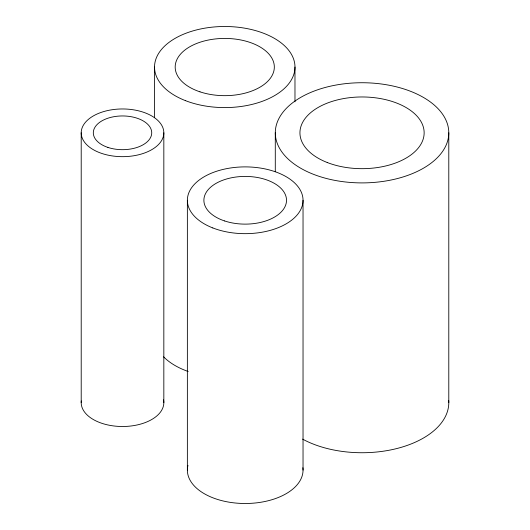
<?xml version="1.0" encoding="UTF-8"?>
<svg xmlns="http://www.w3.org/2000/svg" width="530" height="530" viewBox="0 0 530 530"><rect width="100%" height="100%" fill="white"/><g stroke="black" fill="none" stroke-linecap="round" stroke-linejoin="round"><path stroke-width="0.79" d="M448.791 132.818A86.748 50.085 0 0 1 318.669 176.192A86.748 50.085 0 0 1 318.669 89.444A86.748 50.085 0 0 1 448.791 132.818L448.791 402.654M303.034 200.274L303.034 470.11M294.978 67.045L294.978 101.806M275.289 132.818L275.289 171.72M187.368 200.274L187.368 470.11M163.83 132.818A41.307 23.85 0 0 1 101.859 153.468A41.307 23.85 0 0 1 101.859 112.161A41.307 23.85 0 0 1 163.83 132.818L163.83 402.654M154.528 67.045L154.528 117.534M81.209 132.818L81.209 402.654M163.531 399.819A41.307 23.85 0 0 1 123.503 426.498A41.307 23.85 0 0 1 81.315 400.952M302.888 467.725A57.836 33.39 0 0 1 243.137 503.48A57.836 33.39 0 0 1 187.958 465.36M188.203 371.503A70.225 40.545 0 0 1 163.604 356.816M448.711 400.508A86.748 50.085 0 0 1 398.162 448.188A86.748 50.085 0 0 1 302.603 439.132M107.915 147.419A29.21 16.867 0 0 0 151.726 132.818A29.21 16.867 0 0 0 107.915 118.21A29.21 16.867 0 0 0 107.915 147.419M212.782 227.927A57.836 33.39 0 0 0 302.888 202.659A57.836 33.39 0 0 0 219.93 170.243A57.836 33.39 0 0 0 212.782 227.927M224.548 220.93A41.307 23.85 0 0 0 286.511 200.274A41.307 23.85 0 0 0 224.548 179.617A41.307 23.85 0 0 0 224.548 220.93M185.394 100.62A70.225 40.545 0 0 0 294.799 69.94A70.225 40.545 0 0 0 194.066 30.574A70.225 40.545 0 0 0 185.394 100.62M199.969 91.829A49.575 28.62 0 0 0 274.328 67.045A49.575 28.62 0 0 0 199.969 42.261A49.575 28.62 0 0 0 199.969 91.829M327.235 162.511A62.103 35.854 0 0 0 423.987 135.375A62.103 35.854 0 0 0 334.907 100.568A62.103 35.854 0 0 0 327.235 162.511"/></g></svg>
